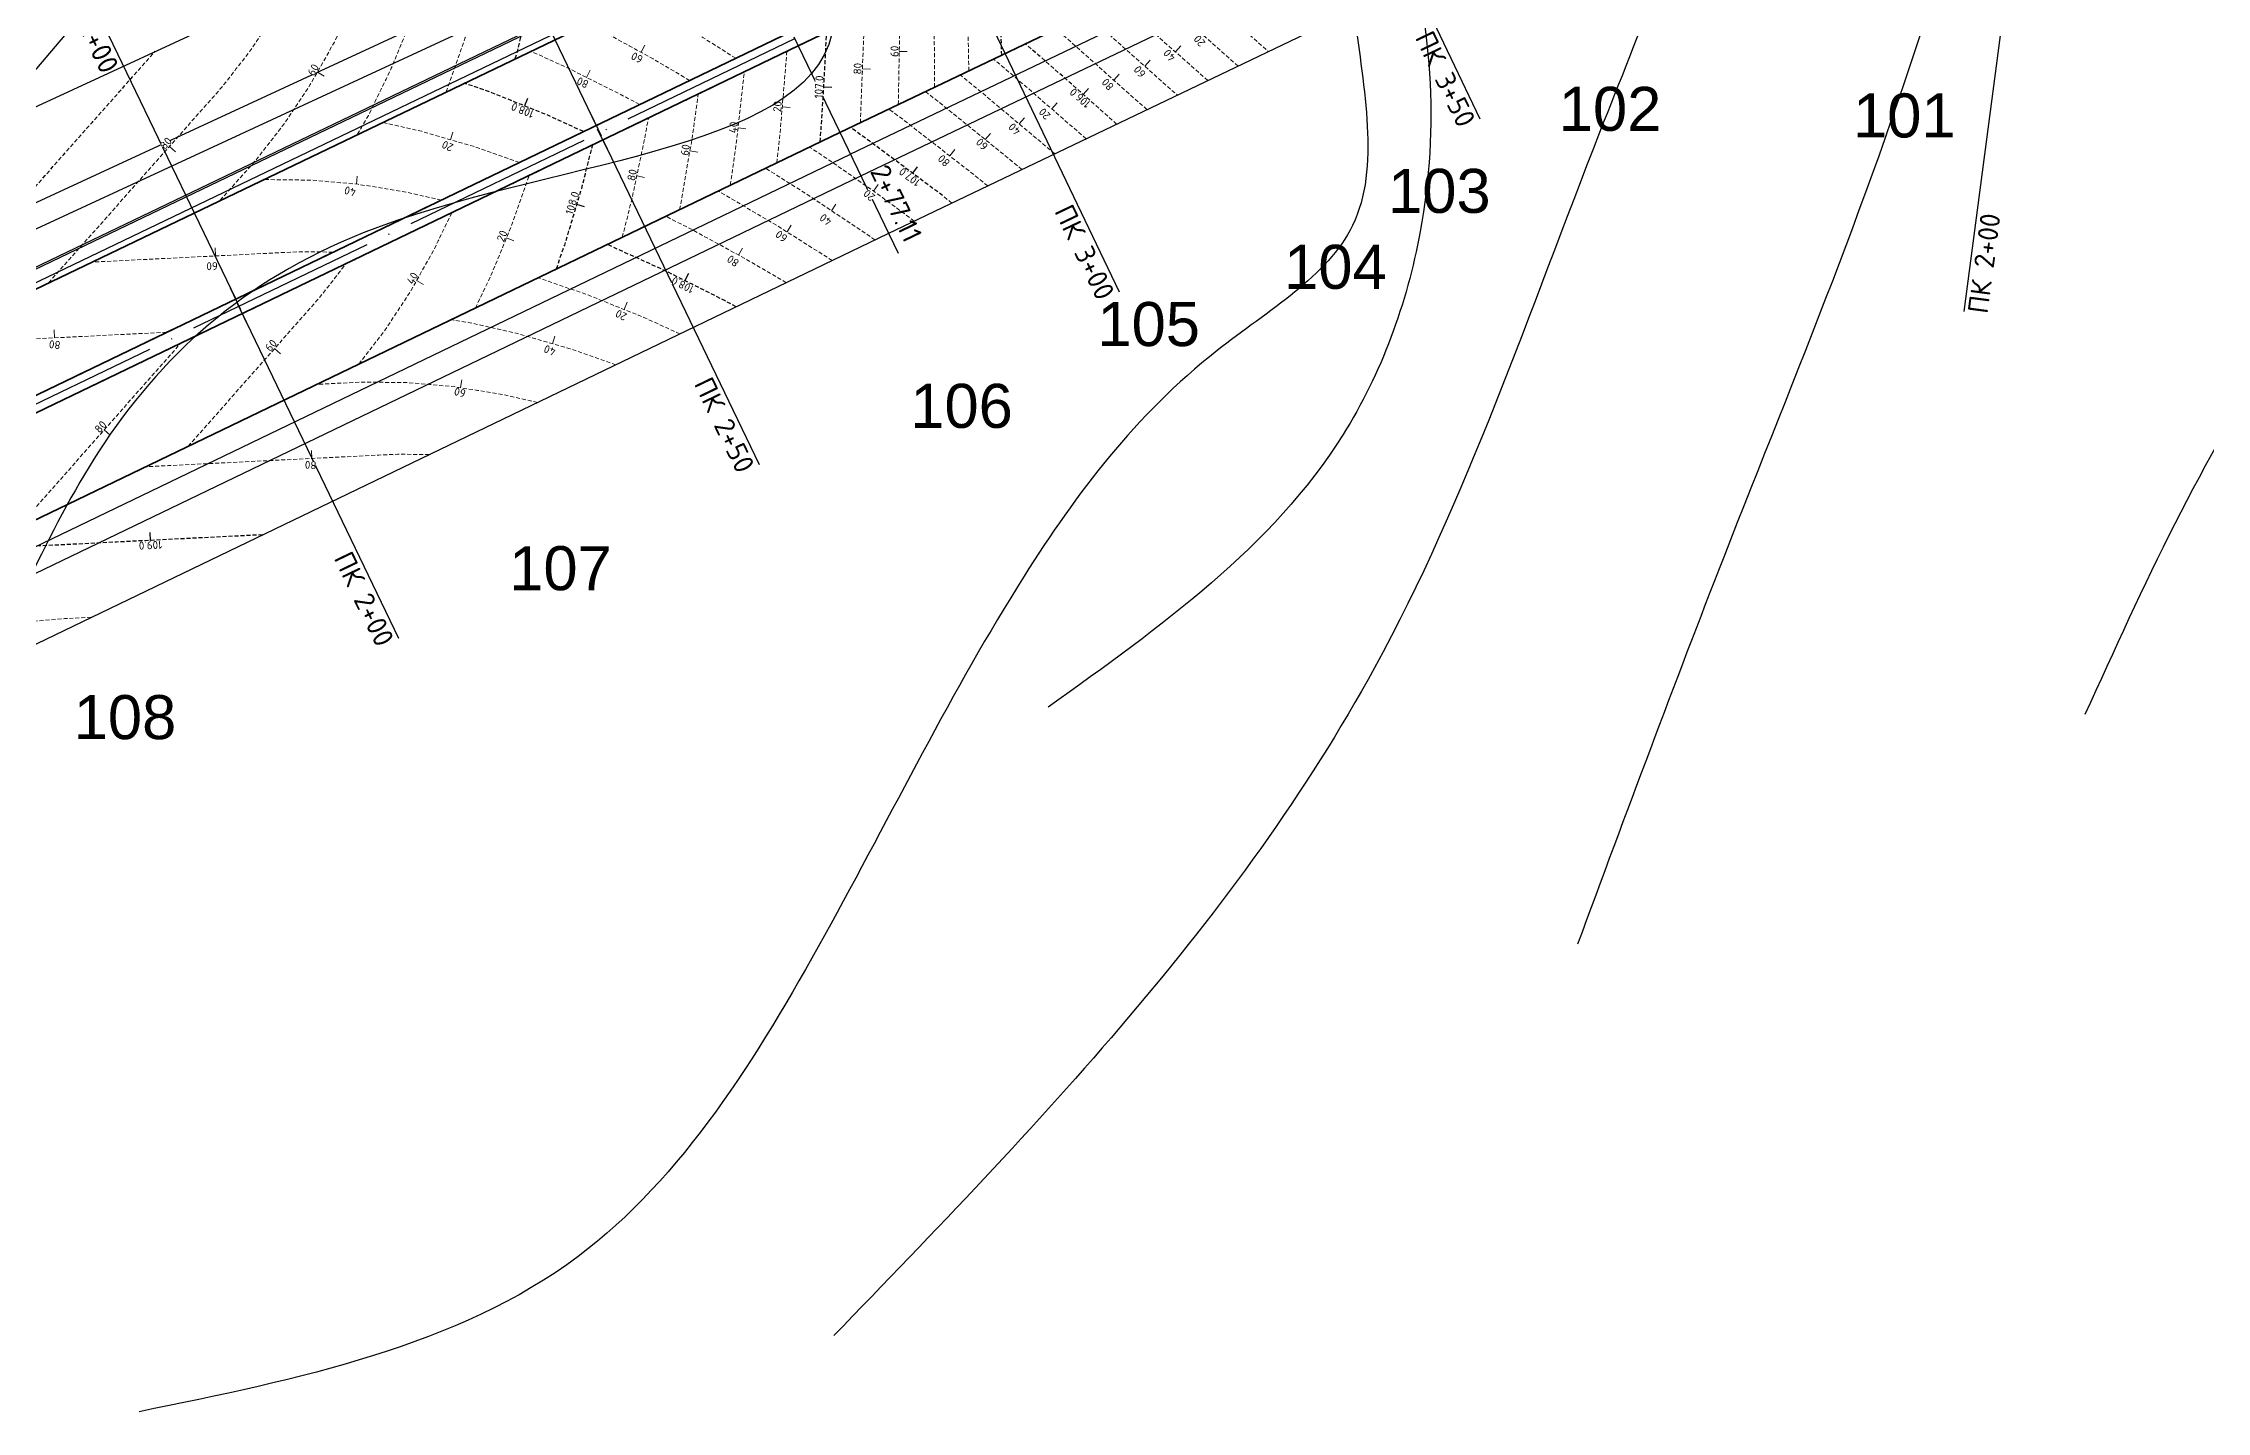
# Model space of a CAD drawing. Header units: metres. Extents: x 3746 to 7161, y 2134 to 3394.
# Drawn here: x 4019.7 to 4290, y 2134.5 to 2305.4 of the extents above; entities that cross this region are included whole.
import ezdxf

# ---------------------------------------------------------------- set-up
doc = ezdxf.new("R2010")
doc.units = ezdxf.units.M
for name, pattern in [('ACAD_ISO04W100', [30, 24, -3, 0, -3]), ('CENTER', [2, 1.25, -0.25, 0.25, -0.25]), ('DASHED', [0.75, 0.5, -0.25])]:
    doc.linetypes.add(name, pattern=pattern)
for name, color, linetype in [('C-ROAD-LINE', 1, 'Continuous'), ('C-ROAD-TEXT', 11, 'Continuous'), ('C-TOPO-MAJR', 9, 'Continuous'), ('C-TOPO-MAJR-N', 92, 'Continuous'), ('C-TOPO-MINR', 8, 'Continuous'), ('C-TOPO-MINR-N', 7, 'Continuous'), ('дорога', 7, 'Continuous'), ('Трасса_Броварський проспект_1-C-ROAD-TEXT', 1, 'Continuous'), ('Трасса_Броварський проспект_2-C-ROAD-TEXT', 11, 'Continuous'), ('Трасса_естакада-C-ROAD-TEXT', 11, 'Continuous')]:
    doc.layers.add(name, color=color, linetype=linetype)
doc.layers.add('горизонталі', color=160, linetype='Continuous', lineweight=25)
doc.styles.get("Standard").update_dxf_attribs({"font": 'arial.ttf'})
doc.styles.add('СПДС', font='isocpeur.ttf')

msp = doc.modelspace()

# ---------------------------------------------------------------- linework, layer by layer
at = {"layer": 'C-ROAD-LINE', "color": 7, "linetype": 'CENTER', "lineweight": 30, "flags": 128}
for points in [[(3861.778, 2190.581), (3877.125, 2197.38), (3983.856, 2244.663), (4113.179, 2306.91), (4207.199, 2351.911), (4321.341, 2402.898), (4420.202, 2448.778), (4499.902, 2483.765), (4601.194, 2525.515), (4609.818, 2529.335)], [(3862.588, 2188.753), (3877.935, 2195.552), (3984.695, 2242.847), (4114.046, 2305.108), (4208.039, 2350.095), (4322.17, 2401.077), (4421.044, 2446.964), (4500.685, 2481.925), (4601.98, 2523.676), (4610.628, 2527.507)]]:
    msp.add_lwpolyline(points, dxfattribs=at)
at = {"layer": 'C-ROAD-TEXT', "color": 11, "linetype": 'Continuous', "lineweight": -3}
msp.add_line((4113.504, 2306.234), (4126.515, 2279.203), dxfattribs=at)
at = {"layer": 'C-TOPO-MAJR-N', "color": 7, "linetype": 'DASHED', "lineweight": 30, "flags": 128}
for points, elevation in [([(4078.685, 2303.516), (4078.902, 2304.237), (4079.955, 2308.383), (4080.222, 2309.432), (4080.385, 2310.075), (4080.821, 2311.792), (4081.443, 2314.717), (4081.992, 2317.296), (4082.195, 2318.249), (4082.524, 2319.797), (4082.781, 2321.259), (4083.545, 2325.611), (4083.9, 2327.629)], 108), ([(4139.46, 2303.948), (4139.438, 2305.082), (4139.01, 2317.056)], 106), ([(4161.47, 2314.46), (4162.675, 2313.387), (4172.78, 2304.395)], 105), ([(4116.769, 2293.101), (4116.831, 2293.844), (4116.876, 2294.37), (4117.072, 2297.331), (4117.159, 2298.641), (4117.16, 2298.663), (4117.394, 2302.923), (4117.484, 2304.625), (4117.568, 2306.794)], 107), ([(3996.518, 2264.056), (3996.598, 2264.115), (3997.851, 2265.052), (3997.873, 2265.068), (3997.921, 2265.112), (4000.531, 2267.476), (4000.618, 2267.556), (4001.738, 2268.57), (4003.877, 2270.835), (4004.266, 2271.247), (4004.415, 2271.404), (4004.445, 2271.435), (4005.093, 2272.167), (4007.868, 2275.298), (4010.217, 2277.948), (4011.465, 2279.356), (4013.024, 2281.115), (4015.063, 2283.415), (4015.64, 2284.066), (4016.186, 2284.683), (4017.607, 2286.285), (4018.66, 2287.474), (4019.935, 2288.912), (4022.258, 2291.533), (4025.159, 2294.805), (4025.855, 2295.591), (4029.203, 2299.369), (4029.453, 2299.65), (4030.545, 2300.882), (4030.576, 2300.918), (4030.639, 2300.988), (4033.684, 2304.424)], 109), ([(4153.825, 2295.322), (4149.533, 2299.141), (4148.006, 2300.494), (4146.56, 2301.775), (4144.103, 2303.906), (4143.684, 2304.27), (4142.424, 2305.364)], 106), ([(4087.2, 2294.405), (4084.164, 2295.783), (4082.638, 2296.476), (4079.448, 2297.761), (4075.754, 2299.249), (4074.737, 2299.603), (4072.303, 2300.451)], 108), ([(4083.814, 2277.238), (4084.549, 2279.328), (4084.855, 2280.196), (4086.045, 2284.175), (4086.982, 2287.305), (4087.439, 2289.114), (4088.356, 2292.742)], 108), ([(4133.248, 2285.474), (4131.551, 2286.794), (4131.098, 2287.131), (4128.937, 2288.74), (4125.043, 2291.641), (4122.95, 2293.2), (4122.3, 2293.676), (4120.567, 2294.924)], 107), ([(4106.265, 2272.507), (4104.823, 2273.296), (4104.571, 2273.423), (4102.561, 2274.432), (4100.787, 2275.323), (4097.506, 2276.97), (4090.58, 2280.114), (4090.405, 2280.193), (4090.158, 2280.292)], 108), ([(4047.104, 2244.031), (4039.686, 2243.66), (4038.825, 2243.617), (4035.942, 2243.473), (4033.205, 2243.336), (4028.848, 2243.118), (4021.246, 2242.737), (4018.257, 2242.588), (4018.062, 2242.572), (4018.015, 2242.568), (4014.727, 2242.299), (4014.327, 2242.266), (4009.568, 2241.501)], 109)]:
    msp.add_lwpolyline(points, dxfattribs=dict(at, elevation=elevation))
at = {"layer": 'C-TOPO-MINR-N', "color": 7, "linetype": 'DASHED', "lineweight": 5, "flags": 128}
for points, elevation in [([(4070.03, 2299.359), (4070.086, 2299.496), (4071.449, 2303.352), (4071.703, 2304.07), (4071.852, 2304.49), (4072.438, 2306.148), (4073.336, 2309.135), (4073.906, 2311.033), (4074.248, 2312.168), (4074.573, 2313.252), (4075.055, 2315.15), (4075.893, 2318.447), (4076.406, 2320.467), (4076.492, 2320.806), (4076.615, 2321.384), (4077.294, 2324.577)], 108.2), ([(4058.989, 2294.057), (4059.467, 2294.901), (4060.328, 2296.421), (4060.404, 2296.557), (4061.934, 2299.715), (4062.319, 2300.512), (4062.534, 2300.954), (4063.189, 2302.308), (4064.259, 2304.892), (4064.955, 2306.573), (4065.352, 2307.53), (4065.757, 2308.51), (4066.399, 2310.326), (4067.374, 2313.085), (4067.944, 2314.696), (4068.109, 2315.163), (4068.362, 2316.004), (4069.577, 2320.048), (4069.914, 2321.166)], 108.4), ([(4041.828, 2285.816), (4045.306, 2289.739), (4045.488, 2289.944), (4045.511, 2289.97), (4045.618, 2290.093), (4046.423, 2291.021), (4046.792, 2291.494), (4048.784, 2294.046), (4049.575, 2295.06), (4049.857, 2295.42), (4050.533, 2296.44), (4052.069, 2298.756), (4052.663, 2299.65), (4053.074, 2300.27), (4054.088, 2302.062), (4055.138, 2303.915), (4055.532, 2304.611), (4056.075, 2305.571), (4056.724, 2306.91), (4057.99, 2309.526), (4058.694, 2310.98), (4058.86, 2311.322), (4059.13, 2311.975), (4060.626, 2315.587), (4061.285, 2317.179)], 108.6), ([(4135.353, 2301.986), (4135.353, 2302.036), (4135.342, 2302.568), (4135.121, 2314.102), (4135.082, 2315.176)], 106.2), ([(4020.379, 2275.515), (4020.515, 2275.668), (4020.527, 2275.681), (4022.989, 2278.459), (4025.969, 2281.821), (4026.587, 2282.518), (4027.359, 2283.389), (4030.184, 2286.577), (4031.404, 2287.953), (4033.782, 2290.636), (4034.261, 2291.177), (4034.906, 2291.903), (4036.178, 2293.339), (4037.379, 2294.694), (4039.493, 2297.079), (4040.977, 2298.753), (4041.052, 2298.838), (4041.182, 2298.985), (4041.782, 2299.677), (4042.093, 2300.036), (4043.828, 2302.258), (4044.455, 2303.061), (4044.704, 2303.38), (4045.527, 2304.435), (4047.509, 2307.422), (4047.74, 2307.77), (4047.829, 2307.904), (4048.745, 2309.285), (4050.355, 2312.128)], 108.8), ([(4131.051, 2299.931), (4131.035, 2311.056), (4130.994, 2313.22)], 106.4), ([(4168.989, 2302.58), (4164.93, 2306.192), (4159.016, 2311.455), (4158.221, 2312.163), (4157.676, 2312.648)], 105.2), ([(4106.226, 2303.564), (4102.101, 2306.165), (4099.329, 2307.913), (4097.339, 2309.088), (4094.175, 2310.955)], 107.4), ([(4121.796, 2295.511), (4121.801, 2295.605), (4121.815, 2295.958), (4122.217, 2306.318), (4122.266, 2309.042)], 106.8), ([(4126.543, 2297.778), (4126.734, 2308.462), (4126.73, 2311.179)], 106.6), ([(4150.088, 2309.024), (4154.275, 2305.298), (4161.407, 2298.951)], 105.6), ([(4165.198, 2300.766), (4162.531, 2303.139), (4153.882, 2310.836)], 105.4), ([(4100.466, 2300.791), (4097.674, 2302.439), (4095.915, 2303.477), (4092.923, 2305.115), (4088.381, 2307.601), (4088.176, 2307.704), (4087.8, 2307.893)], 107.6), ([(4157.616, 2297.137), (4152.235, 2301.925), (4146.294, 2307.212)], 105.8), ([(4094.204, 2297.777), (4093.268, 2298.289), (4092.718, 2298.591), (4088.531, 2300.692), (4085.401, 2302.264), (4083.798, 2302.991), (4080.608, 2304.439)], 107.8), ([(4111.371, 2290.503), (4111.576, 2292.343), (4111.713, 2293.568), (4112.091, 2298.064), (4112.539, 2303.38), (4112.555, 2303.626), (4112.607, 2304.415)], 107.2), ([(4150.01, 2293.497), (4147.994, 2295.247), (4145.297, 2297.587), (4141.407, 2300.962), (4138.433, 2303.457)], 106.2), ([(4105.553, 2287.702), (4106.033, 2291.099), (4106.333, 2293.216), (4106.717, 2296.669), (4107.295, 2301.859)], 107.4), ([(4146.086, 2291.618), (4145.717, 2291.939), (4144.331, 2293.101), (4136.469, 2299.699), (4134.277, 2301.472)], 106.4), ([(4099.217, 2284.652), (4099.245, 2284.784), (4099.26, 2284.855), (4100.18, 2290.13), (4100.736, 2293.315), (4101.05, 2295.535), (4101.553, 2299.095)], 107.6), ([(4141.991, 2289.658), (4140.779, 2290.675), (4140.413, 2290.971), (4138.035, 2292.896), (4133.682, 2296.418), (4131.747, 2297.983), (4129.931, 2299.396)], 106.6), ([(4079.192, 2290.551), (4075.126, 2291.967), (4073.425, 2292.56), (4070.435, 2293.427), (4066.975, 2294.431), (4065.752, 2294.71), (4062.088, 2295.545)], 108.2), ([(4092.054, 2281.205), (4092.838, 2284.308), (4093.229, 2285.855), (4093.991, 2289.46), (4094.923, 2293.865), (4095.065, 2294.684), (4095.311, 2296.09)], 107.8), ([(4137.72, 2287.614), (4136.057, 2288.96), (4131.802, 2292.27), (4127.241, 2295.817), (4125.364, 2297.215)], 106.8), ([(4128.542, 2283.221), (4127.26, 2284.176), (4124.092, 2286.497), (4122.402, 2287.714), (4122.4, 2287.716), (4122.377, 2287.731), (4122.375, 2287.733), (4122.373, 2287.735), (4122.37, 2287.736), (4122.38, 2287.706), (4120.129, 2289.278), (4118.912, 2290.14), (4116.598, 2291.688), (4116.381, 2291.833), (4115.441, 2292.462)], 107.2), ([(4123.625, 2280.863), (4123.249, 2281.129), (4123.159, 2281.189), (4120.719, 2282.822), (4118.617, 2284.228), (4115.064, 2286.605), (4109.96, 2289.824)], 107.4), ([(4069.426, 2285.85), (4066.168, 2286.593), (4065.079, 2286.841), (4061.509, 2287.417), (4059.063, 2287.811), (4056.86, 2288.009), (4053.264, 2288.331), (4052.225, 2288.344), (4047.681, 2288.4), (4047.659, 2288.399), (4047.169, 2288.38)], 108.4), ([(4073.698, 2272.369), (4075.136, 2275.35), (4075.613, 2276.339), (4077.051, 2279.824), (4078.174, 2282.548), (4078.832, 2284.418), (4080.417, 2288.921)], 108.2), ([(4118.29, 2278.295), (4111.434, 2282.619), (4110.025, 2283.451), (4109.037, 2284.033), (4104.048, 2286.978)], 107.6), ([(4059.122, 2265.353), (4061.749, 2268.729), (4062.292, 2269.428), (4064.372, 2272.573), (4065.504, 2274.285), (4066.803, 2276.588), (4068.498, 2279.592), (4069.061, 2280.758), (4070.755, 2284.271)], 108.4), ([(4112.528, 2275.522), (4108.02, 2278.183), (4103.346, 2280.742), (4100.486, 2282.307), (4098.348, 2283.38), (4098.224, 2283.443), (4097.48, 2283.816)], 107.8), ([(4055.904, 2279.342), (4052.688, 2279.381), (4052.019, 2279.39), (4050.882, 2279.345), (4050.628, 2279.335), (4044.782, 2279.043), (4041.174, 2278.862), (4034.804, 2278.543), (4025.742, 2278.09)], 108.6), ([(4037.823, 2255.101), (4043.421, 2261.438), (4047.35, 2265.886), (4049.915, 2268.789), (4053.617, 2272.98), (4053.816, 2273.209), (4054.527, 2274.032), (4055.045, 2274.698), (4057.546, 2277.913)], 108.6), ([(4099.256, 2269.134), (4094.742, 2271.182), (4094.085, 2271.447), (4092.614, 2272.039), (4090.054, 2273.07), (4087.859, 2273.954), (4081.554, 2276.15)], 108.2), ([(4091.242, 2265.276), (4085.529, 2267.266), (4084.854, 2267.461), (4083.536, 2267.844), (4081.224, 2268.515), (4079.08, 2269.137), (4073.633, 2270.378), (4072.847, 2270.558), (4071.014, 2270.853), (4070.987, 2270.858), (4070.665, 2270.909)], 108.4), ([(4035.106, 2269.331), (4028.498, 2269), (4023.837, 2268.767), (4016.719, 2268.411), (4006.152, 2267.882), (4005.94, 2267.865), (4004.144, 2267.718)], 108.8), ([(4016.369, 2244.775), (4016.863, 2245.3), (4016.921, 2245.362), (4024.196, 2253.596), (4028.645, 2258.632), (4032.049, 2262.485), (4036.898, 2267.974)], 108.8), ([(4081.466, 2260.571), (4077.184, 2261.547), (4076.79, 2261.611), (4075.324, 2261.847), (4073.957, 2262.067), (4071.168, 2262.517), (4067.894, 2262.811), (4065.369, 2263.037), (4064.168, 2263.052), (4063.643, 2263.058), (4060.512, 2263.097), (4059.786, 2263.106), (4058.578, 2263.059), (4058.396, 2263.052), (4053.869, 2262.825)], 108.6), ([(4067.915, 2254.049), (4064.123, 2254.096), (4063.949, 2254.089), (4062.733, 2254.041), (4061.647, 2253.987), (4057.023, 2253.755), (4055.692, 2253.689), (4053.279, 2253.568), (4049.547, 2253.381), (4046.186, 2253.213), (4036.585, 2252.733), (4035.348, 2252.671), (4032.474, 2252.527)], 108.8), ([(4025.709, 2233.733), (4022.594, 2233.577), (4022.573, 2233.576), (4022.352, 2233.558), (4021.974, 2233.527), (4018.664, 2233.256), (4017.583, 2233.082), (4013.513, 2232.428), (4013.055, 2232.309), (4011.988, 2232.032), (4010.857, 2231.739), (4008.58, 2231.149), (4006.799, 2230.496), (4003.863, 2229.42), (4003.299, 2229.165), (4002.454, 2228.783), (4002.149, 2228.645), (4001.696, 2228.44), (4000.76, 2227.959), (3999.363, 2227.24), (3997.717, 2226.23), (3995.08, 2224.61), (3994.663, 2224.317), (3993.909, 2223.785), (3993.908, 2223.785), (3993.906, 2223.784), (3993.642, 2223.661), (3993.641, 2223.661), (3993.601, 2223.643), (3993.525, 2223.61), (3993.436, 2223.571), (3993.268, 2223.497), (3992.309, 2222.797), (3990.332, 2221.353), (3989.298, 2220.463), (3986.374, 2217.945), (3986.22, 2217.787), (3985.497, 2217.043), (3985.114, 2216.648), (3982.618, 2214.079), (3982.504, 2213.941), (3981.872, 2213.172)], 109.2)]:
    msp.add_lwpolyline(points, dxfattribs=dict(at, elevation=elevation))
at = {"layer": 'дорога', "ltscale": 0.5}
msp.add_lwpolyline([(3977.755, 2257.818), (4106.114, 2319.428, 0.0243199), (4107.567, 2320.214), (4133.647, 2336.017, -0.0245951), (4135.118, 2336.812), (4189.916, 2363.04, 0.2913645), (4199.576, 2378.538), (4199.407, 2396.091), (4196.996, 2407.544), (4187.108, 2438.632), (4174.627, 2473.513), (4165.104, 2496.219), (4155.951, 2510.465), (4131.446, 2548.284), (4096.424, 2601.062)], format="xyb", dxfattribs=at)
at = {"layer": 'дорога'}
for points in [[(4096.632, 2601.2), (4131.655, 2548.421), (4156.161, 2510.601), (4165.326, 2496.336), (4174.86, 2473.603), (4187.345, 2438.712), (4197.238, 2407.608), (4199.656, 2396.118), (4199.828, 2378.378, -0.2913645), (4190.168, 2362.879), (4135.209, 2336.575, 0.0245909), (4133.739, 2335.78), (4107.709, 2320.008, -0.0243103), (4106.256, 2319.222), (3977.863, 2257.593)], [(3978.512, 2256.24), (4107.105, 2317.986, 0.024423), (4108.564, 2318.776), (4134.256, 2334.363, -0.0247356), (4135.735, 2335.163), (4191.677, 2361.939, 0.2913645), (4201.337, 2377.437), (4201.155, 2396.282), (4198.691, 2407.991), (4188.766, 2439.192), (4176.259, 2474.146), (4166.659, 2497.037), (4157.421, 2511.414), (4132.909, 2549.243), (4097.882, 2602.03)], [(4091.424, 2597.744), (4126.428, 2544.994), (4150.909, 2507.212), (4159.773, 2493.416), (4169.031, 2471.34), (4181.423, 2436.711), (4191.187, 2406.013), (4193.413, 2395.438), (4193.54, 2382.297, -0.2913645), (4183.88, 2366.799), (4132.679, 2342.293, 0.0243014), (4131.226, 2341.508), (4104.278, 2325.223, -0.0275272), (4102.626, 2324.345), (3868.822, 2216.123), (3853.475, 2209.325)], [(3849.02, 2219.382), (3864.366, 2226.181), (4096.327, 2333.372, 0.0283861), (4098.029, 2334.279), (4125.283, 2350.854, -0.0250027), (4126.777, 2351.663), (4172.813, 2373.697, 0.2913644), (4182.472, 2389.195), (4182.424, 2394.24), (4180.537, 2403.206), (4171, 2433.19), (4158.774, 2467.357), (4150, 2488.277), (4141.666, 2501.248), (4117.23, 2538.962), (4082.259, 2591.662)], [(3854.69, 2206.582), (3870.037, 2213.38), (4104.323, 2321.872, 0.0275586), (4105.977, 2322.751), (4132.511, 2338.797, -0.0243736), (4133.969, 2339.584), (4186.871, 2364.905)]]:
    msp.add_lwpolyline(points, format="xyb", dxfattribs=at)
at = {"layer": 'дорога', "lineweight": 35}
for points in [[(4114.046, 2305.108), (4208.039, 2350.095), (4322.17, 2401.077), (4421.044, 2446.964)], [(3983.856, 2244.663), (4113.179, 2306.91)], [(3984.695, 2242.847), (4114.046, 2305.108)]]:
    msp.add_lwpolyline(points, dxfattribs=at)
at = {"layer": 'дорога'}
for points in [[(4120.546, 2291.589), (4214.337, 2336.48), (4328.386, 2387.426), (4427.358, 2433.358)], [(4121.841, 2288.883), (4215.596, 2333.757), (4329.63, 2384.696), (4428.621, 2430.637)], [(4125.295, 2281.667), (4218.955, 2326.495), (4332.945, 2377.415), (4431.989, 2423.38)], [(3991.229, 2229.345), (4120.552, 2291.592)], [(3992.531, 2226.642), (4121.853, 2288.889)], [(3996, 2219.433), (4125.295, 2281.667)]]:
    msp.add_lwpolyline(points, dxfattribs=at)
at = {"layer": 'дорога', "color": 7, "lineweight": 35}
for points in [[(4119.251, 2294.295), (4217.672, 2341.304), (4285.467, 2371.588)], [(3989.928, 2232.048), (4119.251, 2294.295)]]:
    msp.add_lwpolyline(points, dxfattribs=at)
msp.add_lwpolyline([(4135.224, 2334.088), (4108.992, 2318.16, -0.024491), (4107.528, 2317.367), (3978.837, 2255.564)], format="xyb", dxfattribs=at)
at = {"layer": 'дорога', "linetype": 'ACAD_ISO04W100'}
msp.add_lwpolyline([(3984.29, 2243.762), (4113.612, 2306.009)], dxfattribs=at)
at = {"layer": 'Трасса_Броварський проспект_1-C-ROAD-TEXT', "color": 1, "linetype": 'Continuous', "lineweight": -3}
msp.add_line((4088.81, 2295.181), (4069.293, 2335.728), dxfattribs=at)
at = {"layer": 'Трасса_Броварський проспект_1-C-ROAD-TEXT', "linetype": 'Continuous', "lineweight": -3}
msp.add_line((4043.758, 2273.495), (4024.241, 2314.043), dxfattribs=at)
at = {"layer": 'Трасса_Броварський проспект_1-C-ROAD-TEXT', "color": 1, "linetype": 'Continuous', "lineweight": 30}
for p, q in [((4089.461, 2293.829), (4088.16, 2296.532)), ((4044.408, 2272.144), (4043.107, 2274.847))]:
    msp.add_line(p, q, dxfattribs=at)
at = {"layer": 'Трасса_Броварський проспект_2-C-ROAD-TEXT', "color": 1, "linetype": 'Continuous', "lineweight": -3}
for p, q in [((4179.796, 2336.577), (4199.223, 2295.987)), ((4134.695, 2314.991), (4154.123, 2274.401)), ((4089.621, 2293.351), (4109.138, 2252.804)), ((4044.568, 2271.666), (4064.085, 2231.119))]:
    msp.add_line(p, q, dxfattribs=at)
at = {"layer": 'Трасса_Броварський проспект_2-C-ROAD-TEXT', "color": 1, "linetype": 'Continuous', "lineweight": 30}
for p, q in [((4090.271, 2292), (4088.97, 2294.703)), ((4045.219, 2270.314), (4043.917, 2273.018))]:
    msp.add_line(p, q, dxfattribs=at)
at = {"layer": 'Трасса_естакада-C-ROAD-TEXT', "color": 1, "linetype": 'Continuous', "lineweight": -3}
msp.add_line((4265.549, 2316.556), (4259.668, 2271.942), dxfattribs=at)

# ---------------------------------------------------------------- texts
at = {"layer": 'C-ROAD-TEXT', "color": 11, "linetype": 'Continuous', "lineweight": -3, "insert": (4127.366, 2280.306), "char_height": 2.5, "attachment_point": 9, "rotation": 295.70296, "style": 'СПДС'}
msp.add_mtext('2+77.11', dxfattribs=at)
at = {"layer": 'горизонталі', "char_height": 5.5, "attachment_point": 1}
for s, insert in [('102', (4209.067, 2299.989)), ('101', (4245.835, 2299.163)), ('103', (4187.738, 2289.743)), ('104', (4174.747, 2280.254)), ('105', (4151.417, 2273.106)), ('106', (4128.037, 2262.89)), ('107', (4077.927, 2242.611)), ('108', (4023.507, 2224.005))]:
    msp.add_mtext_dynamic_manual_height_columns(s, width=1471.47524, gutter_width=12.5, heights=[0], dxfattribs=dict(at, insert=insert))
at = {"layer": 'Трасса_Броварський проспект_1-C-ROAD-TEXT', "color": 1, "linetype": 'Continuous', "lineweight": -3, "insert": (4023.79, 2313.826), "char_height": 2.5, "attachment_point": 1, "rotation": 295.70314, "style": 'СПДС'}
msp.add_mtext('ПК{\\fISOCPEUR|b0|i0|c204|p34; }2+00', dxfattribs=at)
at = {"layer": 'Трасса_Броварський проспект_2-C-ROAD-TEXT', "color": 1, "linetype": 'Continuous', "lineweight": -3, "char_height": 2.5, "attachment_point": 3, "style": 'СПДС'}
for s, insert, rotation in [('ПК{\\fISOCPEUR|b0|i0|c204|p34; }3+50', (4198.772, 2295.771), 295.57697), ('ПК{\\fISOCPEUR|b0|i0|c204|p34; }3+00', (4153.672, 2274.185), 295.57697), ('ПК{\\fISOCPEUR|b0|i0|c204|p34; }2+50', (4108.687, 2252.587), 295.70296), ('ПК{\\fISOCPEUR|b0|i0|c204|p34; }2+00', (4063.634, 2230.902), 295.70296)]:
    msp.add_mtext(s, dxfattribs=dict(at, insert=insert, rotation=rotation))
at = {"layer": 'Трасса_естакада-C-ROAD-TEXT', "color": 1, "linetype": 'Continuous', "lineweight": -3, "insert": (4260.164, 2271.876), "char_height": 2.5, "attachment_point": 1, "rotation": 82.49051, "style": 'СПДС'}
msp.add_mtext('ПК{\\fISOCPEUR|b0|i0|c204|p34; }2+00', dxfattribs=at)

# ---------------------------------------------------------------- next in the draw order: texts
at = {"layer": 'C-TOPO-MAJR', "color": 7, "linetype": 'Continuous', "lineweight": -3, "char_height": 1, "width": 2.727, "attachment_point": 5, "style": 'СПДС', "bg_fill": 3, "box_fill_scale": 1, "bg_fill_color": 256, "bg_fill_true_color": 13158600, "bg_fill_transparency": 0}
for s, insert, rotation in [('107.0', (4116.631, 2299.975, 107), 86.85926), ('108.0', (4079.596, 2297.054, 108), 158.06297), ('106.0', (4149.252, 2298.588, 106), 138.33414), ('107.0', (4127.959, 2288.721, 107), 143.31998), ('108.0', (4085.808, 2285.474, 108), 73.34315), ('108.0', (4099.61, 2275.242, 108), 153.34258), ('109.0', (4033.098, 2242.73, 109), 182.86462)]:
    msp.add_mtext(s, dxfattribs=dict(at, insert=insert, rotation=rotation))
at = {"layer": 'C-TOPO-MINR', "color": 7, "linetype": 'Continuous', "lineweight": -3, "char_height": 1, "attachment_point": 5, "style": 'СПДС', "bg_fill": 3, "box_fill_scale": 1, "bg_fill_color": 256, "bg_fill_true_color": 13158600, "bg_fill_transparency": 0}
for s, insert, width, rotation in [('20', (4164.176, 2305.724, 105.2), 1.212, 129.33414), ('60', (4093.882, 2303.626, 107.6), 1.212, 153.64121), ('60', (4126.062, 2304.428, 106.6), 1.212, 88.97387), ('40', (4160.406, 2303.924, 105.4), 1.313, 129.33414), ('60', (4053.429, 2302.115, 108.6), 1.212, 60.48222), ('80', (4087.102, 2300.51, 107.8), 1.212, 156.69193), ('80', (4121.459, 2302.256, 106.8), 1.212, 87.77715), ('60', (4156.702, 2301.881, 105.6), 1.212, 129.33414), ('20', (4111.444, 2297.53, 107.2), 1.212, 85.1885), ('40', (4105.919, 2294.923, 107.4), 1.313, 83.64412), ('40', (4141.043, 2294.711, 106.4), 1.313, 134.17568), ('20', (4144.832, 2296.606, 106.2), 1.212, 133.22853), ('80', (4035.022, 2292.939, 108.8), 1.212, 48.44768), ('20', (4070.22, 2292.59, 108.2), 1.212, 154.5069), ('60', (4099.916, 2292.109, 107.6), 1.212, 80.10098), ('60', (4136.986, 2292.818, 106.6), 1.212, 135.19702), ('80', (4093.276, 2288.976, 107.8), 1.212, 78.06361), ('80', (4132.241, 2290.759, 106.8), 1.212, 136.3009), ('40', (4058.046, 2286.939, 108.4), 1.313, 165.2112), ('20', (4122.909, 2286.434, 107.2), 1.212, 138.4217), ('20', (4077.034, 2281.358, 108.2), 1.212, 67.58501), ('60', (4111.933, 2281.323, 107.6), 1.212, 141.9389), ('40', (4117.458, 2283.394, 107.4), 1.313, 140.39452), ('80', (4105.89, 2278.232, 107.8), 1.212, 145.48204), ('60', (4040.79, 2277.584, 108.6), 1.212, 180.09912), ('40', (4065.828, 2276.081, 108.4), 1.313, 60.56725), ('20', (4091.913, 2271.468, 108.2), 1.212, 152.23991), ('80', (4021.138, 2267.784, 108.8), 1.212, 173.50601), ('60', (4048.15, 2267.697, 108.6), 1.212, 48.54167), ('40', (4082.988, 2267.072, 108.4), 1.313, 157.99806), ('60', (4071.76, 2261.817, 108.6), 1.212, 165.01585), ('80', (4026.862, 2257.52, 108.8), 1.212, 48.54167), ('80', (4053.115, 2252.756, 108.8), 1.212, 177.04146)]:
    msp.add_mtext(s, dxfattribs=dict(at, insert=insert, width=width, rotation=rotation))

# ---------------------------------------------------------------- next in the draw order: linework, layer by layer
at = {"layer": 'C-TOPO-MAJR', "color": 7, "linetype": 'Continuous', "lineweight": 30}
for p, q in [((4080.194, 2298.538, 108), (4079.821, 2297.611, 108)), ((4118.229, 2299.887, 107), (4117.23, 2299.942, 107)), ((4150.316, 2299.783, 106), (4149.651, 2299.036, 106)), ((4128.915, 2290.004, 107), (4128.318, 2289.202, 107)), ((4087.341, 2285.016, 108), (4086.383, 2285.302, 108)), ((4100.328, 2276.672, 108), (4099.879, 2275.778, 108)), ((4033.018, 2244.328, 109), (4033.068, 2243.329, 109))]:
    msp.add_line(p, q, dxfattribs=at)
at = {"layer": 'C-TOPO-MINR', "color": 7, "linetype": 'Continuous', "lineweight": 5}
for p, q in [((4094.882, 2305.183, 107.6), (4094.402, 2304.305, 107.6)), ((4127.661, 2304.4, 106.6), (4126.662, 2304.417, 106.6)), ((4157.997, 2303.324, 105.6), (4157.332, 2302.577, 105.6)), ((4161.838, 2305.095, 105.4), (4161.173, 2304.348, 105.4)), ((4054.822, 2301.327, 108.6), (4053.951, 2301.82, 108.6)), ((4088.025, 2302.065, 107.8), (4087.577, 2301.172, 107.8)), ((4123.058, 2302.194, 106.8), (4122.058, 2302.233, 106.8)), ((4146.372, 2297.978, 106.2), (4145.717, 2297.223, 106.2)), ((4113.038, 2297.396, 107.2), (4112.042, 2297.479, 107.2)), ((4142.295, 2296.115, 106.4), (4141.653, 2295.349, 106.4)), ((4036.219, 2291.878, 108.8), (4035.471, 2292.541, 108.8)), ((4070.881, 2294.339, 108.2), (4070.602, 2293.379, 108.2)), ((4107.509, 2294.746, 107.4), (4106.516, 2294.857, 107.4)), ((4138.045, 2294.174, 106.6), (4137.416, 2293.396, 106.6)), ((4101.493, 2291.834, 107.6), (4100.508, 2292.006, 107.6)), ((4133.596, 2292.141, 106.8), (4132.982, 2291.352, 106.8)), ((4058.916, 2288.829, 108.4), (4058.827, 2287.833, 108.4)), ((4094.841, 2288.645, 107.8), (4093.863, 2288.852, 107.8)), ((4124.036, 2287.77, 107.2), (4123.451, 2286.958, 107.2)), ((4118.755, 2285.339, 107.4), (4118.199, 2284.508, 107.4)), ((4113.173, 2282.705, 107.6), (4112.639, 2281.859, 107.6)), ((4041.164, 2279.863, 108.6), (4041.214, 2278.864, 108.6)), ((4078.513, 2280.748, 108.2), (4077.589, 2281.129, 108.2)), ((4107.06, 2279.848, 107.8), (4106.58, 2278.971, 107.8)), ((4067.222, 2275.295, 108.4), (4066.351, 2275.786, 108.4)), ((4092.673, 2273.094, 108.2), (4092.3, 2272.166, 108.2)), ((4021.068, 2269.63, 108.8), (4021.118, 2268.631, 108.8)), ((4083.624, 2268.86, 108.4), (4083.346, 2267.899, 108.4)), ((4049.349, 2266.637, 108.6), (4048.599, 2267.3, 108.6)), ((4071.987, 2263.398, 108.6), (4071.828, 2262.411, 108.6)), ((4028.061, 2256.46, 108.8), (4027.311, 2257.122, 108.8)), ((4053.216, 2254.566, 108.8), (4053.266, 2253.567, 108.8))]:
    msp.add_line(p, q, dxfattribs=at)
at = {"layer": 'горизонталі'}
for points in [[(4116.328, 2466.646), (4096.998, 2459.789), (4063.129, 2441.275), (4026.045, 2421.228), (3987.289, 2386.981), (3952.751, 2357.795), (3888.957, 2323.937), (3813.117, 2294.089)], [(4066.999, 2456.731), (4001.508, 2418.501), (3879.328, 2340.313), (3745.549, 2280.533)], [(4072.868, 2439.154), (4048.105, 2428.444), (4004.957, 2395.814), (3954.686, 2346.032), (3901.065, 2315.912), (3861.598, 2305.614), (3818.869, 2278.841), (3798.758, 2250.905)], [(4106.125, 2339.139), (4060.101, 2339.103), (4033.248, 2318.7), (3992.967, 2278.475), (3931.088, 2242.915), (3925.589, 2212.177), (3946.735, 2186.367), (3991.79, 2199.328), (4009.751, 2222.2), (4026.621, 2254.41), (4059.687, 2281.746), (4118.254, 2306.616), (4106.125, 2339.139)]]:
    msp.add_spline(points, degree=3, dxfattribs=at)

# ---------------------------------------------------------------- next in the draw order: texts
at = {"layer": 'C-TOPO-MINR', "color": 7, "linetype": 'Continuous', "lineweight": -3, "insert": (4152.719, 2300.294, 105.8), "char_height": 1, "width": 1.212, "attachment_point": 5, "rotation": 132.51098, "style": 'СПДС', "bg_fill": 3, "box_fill_scale": 1, "bg_fill_color": 256, "bg_fill_true_color": 13158600, "bg_fill_transparency": 0}
msp.add_mtext('80', dxfattribs=at)

# ---------------------------------------------------------------- next in the draw order: linework, layer by layer
at = {"layer": 'C-TOPO-MINR', "color": 7, "linetype": 'Continuous', "lineweight": 5}
msp.add_line((4154.157, 2301.554, 105.8), (4153.492, 2300.807, 105.8), dxfattribs=at)
at = {"layer": 'горизонталі', "lineweight": 30}
msp.add_spline([(4085.34, 2594.072), (4162.453, 2537.726), (4220.758, 2487.014), (4248.97, 2445.694), (4262.136, 2404.374), (4275.832, 2399.037), (4313.518, 2412.02), (4357.085, 2380.163), (4350.025, 2334.335), (4299.108, 2267.887), (4274.813, 2221.57)], degree=3, dxfattribs=at)
at = {"layer": 'горизонталі'}
for points in [[(3910.903, 2548.501), (3991.951, 2490.169), (4095.633, 2487.981), (4157.143, 2478.564), (4150.266, 2421.507), (4220.993, 2389.796), (4259.823, 2366.53), (4256.168, 2312.7), (4229.676, 2241.239), (4211.403, 2192.883)], [(4066.999, 2456.731), (4090.969, 2472.787), (4136.682, 2470.979), (4139.85, 2421.714), (4176.964, 2382.393), (4224.142, 2362.136), (4226.653, 2333.68), (4214.168, 2294.293), (4186.048, 2227.432), (4118.492, 2144.011)], [(4116.328, 2466.646), (4130.937, 2460.015), (4132.797, 2444.099), (4127.998, 2416.711), (4129.992, 2406.09), (4140.137, 2396.071), (4162.637, 2384.57), (4171.941, 2368.224), (4179.539, 2345.109), (4189.273, 2320.989), (4191.75, 2281.908), (4182.11, 2256.541), (4145.284, 2222.51)], [(4072.868, 2439.154), (4093.51, 2452.983), (4107.88, 2461.593), (4120.79, 2453.135), (4126.954, 2440.458), (4121.729, 2420.628), (4120.161, 2404.451), (4122.512, 2394.275), (4135.577, 2388.535), (4167.662, 2369.053), (4174.244, 2346.595), (4180.827, 2329.341), (4183.57, 2308.964), (4183.296, 2282.671), (4166.374, 2267.032), (4142.257, 2238.858), (4117.31, 2193.967), (4086.541, 2153.889), (4031.692, 2134.493)]]:
    msp.add_spline(points, degree=3, dxfattribs=at)

doc.saveas('drawing.dxf')
